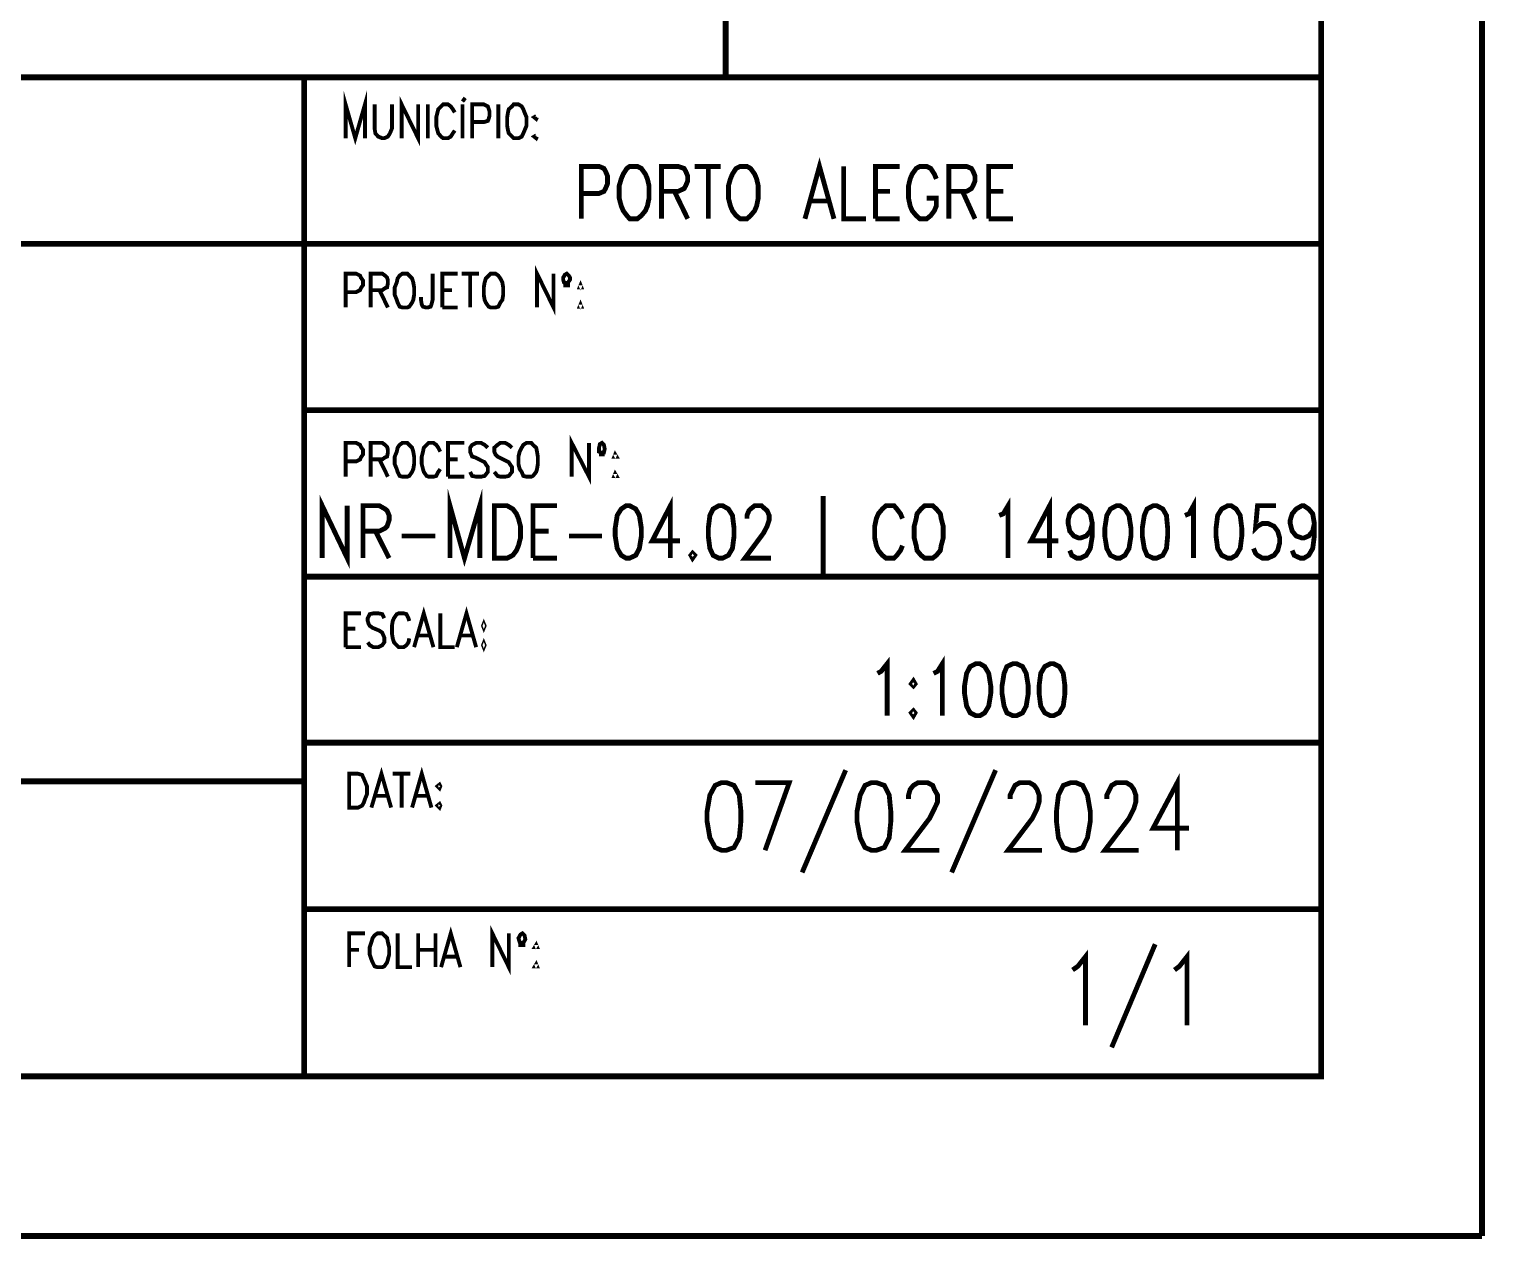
# Model space of a CAD drawing. Header units: millimetres. Extents: x 7 to 427, y 16 to 313.
# Drawn here: x 363.7 to 427.4, y 15.7 to 68.6 of the extents above; entities that cross this region are included whole.
import ezdxf

# ---------------------------------------------------------------- set-up
doc = ezdxf.new("R2010")
doc.units = ezdxf.units.MM
doc.layers.add('P', color=7, linetype='Continuous')

msp = doc.modelspace()

# ---------------------------------------------------------------- linework, layer by layer
at = {"layer": 'P'}
for points, const_width in [([(427.267, 312.808), (427.267, 15.804)], 0.254), ([(420.229, 305.823), (420.229, 22.789)], 0.254), ([(242.27, 22.789), (242.27, 95.338), (420.229, 95.338), (420.229, 22.789), (242.27, 22.789)], 0.254), ([(394.159, 66.516), (394.159, 80.522)], 0.254), ([(242.27, 66.516), (420.229, 66.516)], 0.254), ([(375.708, 22.789), (375.708, 66.516)], 0.254), ([(388.867, 66.516), (420.229, 66.516)], 0.254), ([(377.525, 63.853), (377.525, 65.334), (377.948, 63.853), (378.372, 65.334), (378.372, 63.853)], 0.169), ([(379.977, 63.853), (379.977, 65.334), (380.7, 63.853), (380.7, 65.334)], 0.169), ([(382.64, 65.458), (382.764, 65.617)], 0.169), ([(378.795, 65.334), (378.795, 64.276), (378.83, 64.064), (378.954, 63.923), (379.13, 63.853), (379.218, 63.853), (379.377, 63.923), (379.465, 64.064), (379.554, 64.276), (379.554, 65.334)], 0.169), ([(381.123, 65.334), (381.123, 63.853)], 0.169), ([(382.305, 64.982), (382.217, 65.123), (382.129, 65.246), (382.005, 65.334), (381.794, 65.334), (381.706, 65.246), (381.582, 65.123), (381.547, 64.982), (381.494, 64.77), (381.494, 64.4), (381.547, 64.188), (381.582, 64.064), (381.706, 63.923), (381.794, 63.853), (382.005, 63.853), (382.129, 63.923), (382.217, 64.064), (382.305, 64.188)], 0.169), ([(382.64, 65.334), (382.64, 63.853)], 0.169), ([(383.064, 63.853), (383.064, 65.334), (383.575, 65.334), (383.752, 65.246), (383.822, 65.035), (383.822, 64.823), (383.787, 64.699), (383.752, 64.611), (383.575, 64.558), (383.064, 64.558)], 0.169), ([(384.21, 65.334), (384.21, 63.853)], 0.169), ([(384.881, 65.334), (384.81, 65.246), (384.669, 65.123), (384.634, 64.982), (384.598, 64.77), (384.598, 64.4), (384.634, 64.188), (384.669, 64.064), (384.81, 63.923), (384.881, 63.853), (385.092, 63.853), (385.233, 63.923), (385.304, 64.064), (385.357, 64.188), (385.445, 64.4), (385.445, 64.77), (385.357, 64.982), (385.304, 65.123), (385.233, 65.246), (385.092, 65.334), (384.881, 65.334)], 0.169), ([(385.868, 64.823), (385.78, 64.77), (385.868, 64.699), (385.904, 64.77)], 0.169), ([(385.868, 63.976), (385.78, 63.923), (385.868, 63.853), (385.904, 63.923)], 0.169), ([(387.844, 60.325), (387.844, 62.618), (388.62, 62.618), (388.832, 62.53), (388.902, 62.406), (388.99, 62.195), (388.99, 61.86), (388.902, 61.648), (388.832, 61.524), (388.62, 61.436), (387.844, 61.436)], 0.212), ([(389.961, 62.618), (389.837, 62.53), (389.678, 62.283), (389.59, 62.071), (389.502, 61.771), (389.502, 61.225), (389.59, 60.889), (389.678, 60.678), (389.837, 60.466), (389.961, 60.325), (390.296, 60.325), (390.472, 60.466), (390.648, 60.678), (390.737, 60.889), (390.807, 61.225), (390.807, 61.771), (390.737, 62.071), (390.648, 62.283), (390.472, 62.53), (390.296, 62.618), (389.961, 62.618)], 0.212), ([(391.354, 60.325), (391.354, 62.618), (392.077, 62.618), (392.342, 62.53), (392.412, 62.406), (392.501, 62.195), (392.501, 61.983), (392.412, 61.771), (392.342, 61.648), (392.077, 61.524), (391.354, 61.524)], 0.212), ([(392.8, 62.618), (393.947, 62.618)], 0.212), ([(393.4, 62.618), (393.4, 60.325)], 0.212), ([(394.794, 62.618), (394.617, 62.53), (394.458, 62.283), (394.37, 62.071), (394.282, 61.771), (394.282, 61.225), (394.37, 60.889), (394.458, 60.678), (394.617, 60.466), (394.794, 60.325), (395.093, 60.325), (395.252, 60.466), (395.429, 60.678), (395.517, 60.889), (395.587, 61.225), (395.587, 61.771), (395.517, 62.071), (395.429, 62.283), (395.252, 62.53), (395.093, 62.618), (394.794, 62.618)], 0.212), ([(397.633, 60.325), (398.268, 62.618), (398.903, 60.325)], 0.212), ([(399.327, 62.618), (399.327, 60.325), (400.297, 60.325)], 0.212), ([(400.72, 60.325), (400.72, 62.618), (401.779, 62.618)], 0.212), ([(403.384, 62.071), (403.296, 62.283), (403.137, 62.53), (402.96, 62.618), (402.661, 62.618), (402.502, 62.53), (402.325, 62.283), (402.237, 62.071), (402.167, 61.771), (402.167, 61.225), (402.237, 60.889), (402.325, 60.678), (402.502, 60.466), (402.661, 60.325), (402.96, 60.325), (403.137, 60.466), (403.296, 60.678), (403.384, 60.889), (403.384, 61.225), (402.96, 61.225)], 0.212), ([(403.931, 60.325), (403.931, 62.618), (404.707, 62.618), (404.918, 62.53), (404.989, 62.406), (405.077, 62.195), (405.077, 61.983), (404.989, 61.771), (404.918, 61.648), (404.707, 61.524), (403.931, 61.524)], 0.212), ([(405.677, 60.325), (405.677, 62.618), (406.735, 62.618)], 0.212), ([(391.918, 61.524), (392.501, 60.325)], 0.212), ([(397.845, 61.101), (398.692, 61.101)], 0.212), ([(400.72, 61.524), (401.355, 61.524)], 0.212), ([(404.53, 61.524), (405.077, 60.325)], 0.212), ([(405.677, 61.524), (406.312, 61.524)], 0.212), ([(400.72, 60.325), (401.779, 60.325)], 0.212), ([(405.677, 60.325), (406.735, 60.325)], 0.212), ([(242.27, 59.231), (375.708, 59.231)], 0.254), ([(375.708, 59.231), (420.229, 59.231)], 0.254), ([(377.525, 56.444), (377.525, 57.926), (377.984, 57.926), (378.16, 57.838), (378.195, 57.75), (378.284, 57.626), (378.284, 57.415), (378.195, 57.291), (378.16, 57.203), (377.984, 57.115), (377.525, 57.115)], 0.169), ([(378.619, 56.444), (378.619, 57.926), (379.13, 57.926), (379.254, 57.838), (379.342, 57.75), (379.377, 57.626), (379.377, 57.503), (379.342, 57.326), (379.254, 57.291), (379.13, 57.203), (378.619, 57.203)], 0.169), ([(380.012, 57.926), (379.889, 57.838), (379.801, 57.714), (379.765, 57.538), (379.677, 57.326), (379.677, 56.991), (379.765, 56.78), (379.801, 56.656), (379.889, 56.48), (380.012, 56.444), (380.224, 56.444), (380.312, 56.48), (380.436, 56.656), (380.488, 56.78), (380.524, 56.991), (380.524, 57.326), (380.488, 57.538), (380.436, 57.714), (380.312, 57.838), (380.224, 57.926), (380.012, 57.926)], 0.169), ([(381.335, 57.926), (381.335, 56.78), (381.282, 56.568), (381.247, 56.48), (381.123, 56.444), (381.035, 56.444), (380.912, 56.48), (380.859, 56.568), (380.824, 56.78), (380.824, 56.903)], 0.169), ([(381.758, 56.444), (381.758, 57.926), (382.429, 57.926)], 0.169), ([(382.605, 57.926), (383.364, 57.926)], 0.169), ([(382.976, 57.926), (382.976, 56.444)], 0.169), ([(383.875, 57.926), (383.787, 57.838), (383.663, 57.714), (383.611, 57.538), (383.575, 57.326), (383.575, 56.991), (383.611, 56.78), (383.663, 56.656), (383.787, 56.48), (383.875, 56.444), (384.087, 56.444), (384.21, 56.48), (384.298, 56.656), (384.387, 56.78), (384.422, 56.991), (384.422, 57.326), (384.387, 57.538), (384.298, 57.714), (384.21, 57.838), (384.087, 57.926), (383.875, 57.926)], 0.169), ([(385.904, 56.444), (385.904, 57.926), (386.627, 56.444), (386.627, 57.926)], 0.169), ([(387.209, 57.926), (387.121, 57.873), (387.05, 57.75), (387.05, 57.662), (387.085, 57.538), (387.174, 57.503), (387.262, 57.538), (387.35, 57.662), (387.35, 57.75), (387.297, 57.838), (387.209, 57.926)], 0.169), ([(387.05, 57.415), (387.35, 57.415)], 0.169), ([(387.809, 57.415), (387.773, 57.326), (387.844, 57.326), (387.809, 57.415)], 0.169), ([(379.007, 57.203), (379.377, 56.444)], 0.169), ([(381.758, 57.203), (382.182, 57.203)], 0.169), ([(381.758, 56.444), (382.429, 56.444)], 0.169), ([(387.809, 56.568), (387.773, 56.48), (387.844, 56.48), (387.809, 56.568)], 0.169), ([(375.708, 51.947), (420.229, 51.947)], 0.254), ([(377.525, 49.036), (377.525, 50.518), (377.984, 50.518), (378.16, 50.43), (378.195, 50.341), (378.284, 50.218), (378.284, 50.006), (378.195, 49.883), (378.16, 49.795), (377.984, 49.706), (377.525, 49.706)], 0.169), ([(378.619, 49.036), (378.619, 50.518), (379.13, 50.518), (379.254, 50.43), (379.342, 50.341), (379.377, 50.218), (379.377, 50.094), (379.342, 49.918), (379.254, 49.883), (379.13, 49.795), (378.619, 49.795)], 0.169), ([(380.012, 50.518), (379.889, 50.43), (379.801, 50.306), (379.765, 50.13), (379.677, 49.918), (379.677, 49.583), (379.765, 49.371), (379.801, 49.248), (379.889, 49.071), (380.012, 49.036), (380.224, 49.036), (380.312, 49.071), (380.436, 49.248), (380.488, 49.371), (380.524, 49.583), (380.524, 49.918), (380.488, 50.13), (380.436, 50.306), (380.312, 50.43), (380.224, 50.518), (380.012, 50.518)], 0.169), ([(381.67, 50.13), (381.582, 50.306), (381.494, 50.43), (381.37, 50.518), (381.159, 50.518), (381.071, 50.43), (380.947, 50.306), (380.912, 50.13), (380.859, 49.918), (380.859, 49.583), (380.912, 49.371), (380.947, 49.248), (381.071, 49.071), (381.159, 49.036), (381.37, 49.036), (381.494, 49.071), (381.582, 49.248), (381.67, 49.371)], 0.169), ([(382.005, 49.036), (382.005, 50.518), (382.729, 50.518)], 0.169), ([(383.752, 50.306), (383.611, 50.43), (383.452, 50.518), (383.24, 50.518), (383.064, 50.43), (382.976, 50.306), (382.976, 50.13), (383.028, 50.006), (383.064, 49.918), (383.187, 49.883), (383.54, 49.706), (383.611, 49.671), (383.663, 49.583), (383.752, 49.459), (383.752, 49.248), (383.611, 49.071), (383.452, 49.036), (383.24, 49.036), (383.064, 49.071), (382.976, 49.248)], 0.169), ([(384.81, 50.306), (384.669, 50.43), (384.51, 50.518), (384.298, 50.518), (384.175, 50.43), (384.034, 50.306), (384.034, 50.13), (384.087, 50.006), (384.175, 49.918), (384.246, 49.883), (384.598, 49.706), (384.669, 49.671), (384.722, 49.583), (384.81, 49.459), (384.81, 49.248), (384.669, 49.071), (384.51, 49.036), (384.298, 49.036), (384.175, 49.071), (384.034, 49.248)], 0.169), ([(385.445, 50.518), (385.304, 50.43), (385.233, 50.306), (385.145, 50.13), (385.092, 49.918), (385.092, 49.583), (385.145, 49.371), (385.233, 49.248), (385.304, 49.071), (385.445, 49.036), (385.657, 49.036), (385.727, 49.071), (385.868, 49.248), (385.904, 49.371), (385.939, 49.583), (385.939, 49.918), (385.904, 50.13), (385.868, 50.306), (385.727, 50.43), (385.657, 50.518), (385.445, 50.518)], 0.169), ([(387.421, 49.036), (387.421, 50.518), (388.179, 49.036), (388.179, 50.518)], 0.169), ([(388.743, 50.518), (388.655, 50.465), (388.62, 50.306), (388.62, 50.13), (388.691, 50.094), (388.832, 50.094), (388.867, 50.253), (388.832, 50.43), (388.743, 50.518)], 0.169), ([(379.007, 49.795), (379.377, 49.036)], 0.169), ([(382.005, 49.795), (382.429, 49.795)], 0.169), ([(388.62, 50.006), (388.867, 50.006)], 0.169), ([(389.326, 50.006), (389.29, 49.918), (389.378, 49.918), (389.326, 50.006)], 0.169), ([(382.005, 49.036), (382.729, 49.036)], 0.169), ([(389.326, 49.16), (389.29, 49.071), (389.378, 49.071), (389.326, 49.16)], 0.169), ([(382.094, 45.473), (382.094, 47.766), (382.729, 45.473), (383.399, 47.766), (383.399, 45.473)], 0.212), ([(376.502, 45.473), (376.502, 47.766), (377.596, 45.473), (377.596, 47.766)], 0.212), ([(378.284, 45.473), (378.284, 47.766), (379.007, 47.766), (379.254, 47.625), (379.342, 47.554), (379.43, 47.343), (379.43, 47.131), (379.342, 46.867), (379.254, 46.778), (379.007, 46.655), (378.284, 46.655)], 0.212), ([(384.034, 45.473), (384.034, 47.766), (384.598, 47.766), (384.845, 47.625), (385.004, 47.413), (385.092, 47.202), (385.18, 46.867), (385.18, 46.355), (385.092, 46.02), (385.004, 45.808), (384.845, 45.597), (384.598, 45.473), (384.034, 45.473)], 0.212), ([(385.727, 45.473), (385.727, 47.766), (386.786, 47.766)], 0.212), ([(389.802, 47.766), (389.59, 47.625), (389.414, 47.343), (389.326, 46.778), (389.326, 46.443), (389.414, 45.896), (389.59, 45.597), (389.802, 45.473), (389.961, 45.473), (390.225, 45.597), (390.384, 45.896), (390.472, 46.443), (390.472, 46.778), (390.384, 47.343), (390.225, 47.625), (389.961, 47.766), (389.802, 47.766)], 0.212), ([(391.742, 45.473), (391.742, 47.766), (390.948, 46.232), (392.165, 46.232)], 0.212), ([(393.859, 47.766), (393.612, 47.625), (393.471, 47.343), (393.4, 46.778), (393.4, 46.443), (393.471, 45.896), (393.612, 45.597), (393.859, 45.473), (394.035, 45.473), (394.282, 45.597), (394.458, 45.896), (394.529, 46.443), (394.529, 46.778), (394.458, 47.343), (394.282, 47.625), (394.035, 47.766), (393.859, 47.766)], 0.212), ([(395.093, 47.202), (395.093, 47.343), (395.182, 47.554), (395.252, 47.625), (395.429, 47.766), (395.728, 47.766), (395.887, 47.625), (395.975, 47.554), (396.064, 47.343), (396.064, 47.131), (395.975, 46.867), (395.817, 46.567), (395.005, 45.473), (396.152, 45.473)], 0.212), ([(398.427, 48.189), (398.427, 44.715)], 0.212), ([(401.902, 47.202), (401.814, 47.413), (401.655, 47.625), (401.532, 47.766), (401.179, 47.766), (401.02, 47.625), (400.844, 47.413), (400.756, 47.202), (400.685, 46.867), (400.685, 46.355), (400.756, 46.02), (400.844, 45.808), (401.02, 45.597), (401.179, 45.473), (401.532, 45.473), (401.655, 45.597), (401.814, 45.808), (401.902, 46.02)], 0.212), ([(402.872, 47.766), (402.713, 47.625), (402.537, 47.413), (402.502, 47.202), (402.414, 46.867), (402.414, 46.355), (402.502, 46.02), (402.537, 45.808), (402.713, 45.597), (402.872, 45.473), (403.225, 45.473), (403.384, 45.597), (403.56, 45.808), (403.595, 46.02), (403.684, 46.355), (403.684, 46.867), (403.595, 47.202), (403.56, 47.413), (403.384, 47.625), (403.225, 47.766), (402.872, 47.766)], 0.212), ([(406.135, 47.343), (406.312, 47.413), (406.523, 47.766), (406.523, 45.473)], 0.212), ([(408.34, 45.473), (408.34, 47.766), (407.529, 46.232), (408.728, 46.232)], 0.212), ([(410.21, 46.99), (410.122, 46.655), (409.945, 46.443), (409.698, 46.355), (409.61, 46.355), (409.399, 46.443), (409.222, 46.655), (409.152, 46.99), (409.152, 47.131), (409.222, 47.413), (409.399, 47.625), (409.61, 47.766), (409.698, 47.766), (409.945, 47.625), (410.122, 47.413), (410.21, 46.99), (410.21, 46.443), (410.122, 45.896), (409.945, 45.597), (409.698, 45.473), (409.522, 45.473), (409.31, 45.597), (409.222, 45.808)], 0.212), ([(411.268, 47.766), (411.004, 47.625), (410.845, 47.343), (410.757, 46.778), (410.757, 46.443), (410.845, 45.896), (411.004, 45.597), (411.268, 45.473), (411.427, 45.473), (411.639, 45.597), (411.815, 45.896), (411.903, 46.443), (411.903, 46.778), (411.815, 47.343), (411.639, 47.625), (411.427, 47.766), (411.268, 47.766)], 0.212), ([(412.873, 47.766), (412.609, 47.625), (412.485, 47.343), (412.397, 46.778), (412.397, 46.443), (412.485, 45.896), (412.609, 45.597), (412.873, 45.473), (413.032, 45.473), (413.297, 45.597), (413.456, 45.896), (413.508, 46.443), (413.508, 46.778), (413.456, 47.343), (413.297, 47.625), (413.032, 47.766), (412.873, 47.766)], 0.212), ([(414.267, 47.343), (414.443, 47.413), (414.637, 47.766), (414.637, 45.473)], 0.212), ([(416.137, 47.766), (415.872, 47.625), (415.696, 47.343), (415.625, 46.778), (415.625, 46.443), (415.696, 45.896), (415.872, 45.597), (416.137, 45.473), (416.295, 45.473), (416.507, 45.597), (416.683, 45.896), (416.754, 46.443), (416.754, 46.778), (416.683, 47.343), (416.507, 47.625), (416.295, 47.766), (416.137, 47.766)], 0.212), ([(418.253, 47.766), (417.442, 47.766), (417.354, 46.778), (417.442, 46.867), (417.654, 46.99), (417.901, 46.99), (418.165, 46.867), (418.324, 46.655), (418.412, 46.355), (418.412, 46.143), (418.324, 45.808), (418.165, 45.597), (417.901, 45.473), (417.654, 45.473), (417.442, 45.597), (417.354, 45.685), (417.266, 45.896)], 0.212), ([(419.929, 46.99), (419.858, 46.655), (419.682, 46.443), (419.47, 46.355), (419.382, 46.355), (419.135, 46.443), (418.959, 46.655), (418.871, 46.99), (418.871, 47.131), (418.959, 47.413), (419.135, 47.625), (419.382, 47.766), (419.47, 47.766), (419.682, 47.625), (419.858, 47.413), (419.929, 46.99), (419.929, 46.443), (419.858, 45.896), (419.682, 45.597), (419.47, 45.473), (419.312, 45.473), (419.047, 45.597), (418.959, 45.808)], 0.212), ([(378.83, 46.655), (379.43, 45.473)], 0.212), ([(379.977, 46.443), (381.459, 46.443)], 0.212), ([(385.727, 46.655), (386.415, 46.655)], 0.212), ([(387.297, 46.443), (388.743, 46.443)], 0.212), ([(385.727, 45.473), (386.786, 45.473)], 0.212), ([(392.712, 45.685), (392.642, 45.597), (392.712, 45.473), (392.8, 45.597), (392.712, 45.685)], 0.212), ([(375.708, 44.662), (420.229, 44.662)], 0.254), ([(380.524, 41.575), (380.947, 43.057), (381.37, 41.575)], 0.169), ([(382.393, 41.575), (382.817, 43.057), (383.24, 41.575)], 0.169), ([(377.525, 41.575), (377.525, 43.057), (378.195, 43.057)], 0.169), ([(379.218, 42.845), (379.13, 43.021), (378.954, 43.057), (378.742, 43.057), (378.583, 43.021), (378.495, 42.845), (378.495, 42.721), (378.531, 42.598), (378.583, 42.51), (378.707, 42.422), (379.007, 42.298), (379.13, 42.21), (379.218, 41.998), (379.218, 41.787), (379.13, 41.663), (378.954, 41.575), (378.742, 41.575), (378.583, 41.663), (378.495, 41.787)], 0.169), ([(380.312, 42.721), (380.277, 42.845), (380.189, 43.021), (380.065, 43.057), (379.853, 43.057), (379.765, 43.021), (379.642, 42.845), (379.589, 42.721), (379.554, 42.51), (379.554, 42.175), (379.589, 41.963), (379.642, 41.787), (379.765, 41.663), (379.853, 41.575), (380.065, 41.575), (380.189, 41.663), (380.277, 41.787), (380.312, 41.963)], 0.169), ([(381.67, 43.057), (381.67, 41.575), (382.305, 41.575)], 0.169), ([(377.525, 42.386), (377.948, 42.386)], 0.169), ([(380.7, 42.086), (381.247, 42.086)], 0.169), ([(382.552, 42.086), (383.064, 42.086)], 0.169), ([(383.575, 42.598), (383.54, 42.51), (383.575, 42.422), (383.611, 42.51), (383.575, 42.598)], 0.169), ([(377.525, 41.575), (378.195, 41.575)], 0.169), ([(383.575, 41.751), (383.54, 41.663), (383.575, 41.575), (383.611, 41.663), (383.575, 41.751)], 0.169), ([(400.808, 40.428), (400.967, 40.517), (401.232, 40.852), (401.232, 38.576)], 0.212), ([(403.26, 40.428), (403.437, 40.517), (403.648, 40.852), (403.648, 38.576)], 0.212), ([(405.112, 40.852), (404.865, 40.728), (404.707, 40.428), (404.618, 39.882), (404.618, 39.546), (404.707, 39), (404.865, 38.7), (405.112, 38.576), (405.289, 38.576), (405.5, 38.7), (405.677, 39), (405.765, 39.546), (405.765, 39.882), (405.677, 40.428), (405.5, 40.728), (405.289, 40.852), (405.112, 40.852)], 0.212), ([(406.735, 40.852), (406.471, 40.728), (406.347, 40.428), (406.259, 39.882), (406.259, 39.546), (406.347, 39), (406.471, 38.7), (406.735, 38.576), (406.894, 38.576), (407.158, 38.7), (407.317, 39), (407.405, 39.546), (407.405, 39.882), (407.317, 40.428), (407.158, 40.728), (406.894, 40.852), (406.735, 40.852)], 0.212), ([(408.376, 40.852), (408.129, 40.728), (407.952, 40.428), (407.882, 39.882), (407.882, 39.546), (407.952, 39), (408.129, 38.7), (408.376, 38.576), (408.517, 38.576), (408.764, 38.7), (408.94, 39), (409.011, 39.546), (409.011, 39.882), (408.94, 40.428), (408.764, 40.728), (408.517, 40.852), (408.376, 40.852)], 0.212), ([(402.378, 40.093), (402.29, 39.97), (402.378, 39.882), (402.449, 39.97), (402.378, 40.093)], 0.212), ([(402.378, 38.788), (402.29, 38.7), (402.378, 38.576), (402.449, 38.7), (402.378, 38.788)], 0.212), ([(375.708, 37.394), (420.229, 37.394)], 0.254), ([(378.654, 34.555), (379.095, 36.036), (379.518, 34.555)], 0.169), ([(380.436, 34.555), (380.859, 36.036), (381.282, 34.555)], 0.169), ([(242.006, 35.701), (375.708, 35.701)], 0.254), ([(377.684, 34.555), (377.684, 36.036), (378.072, 36.036), (378.248, 35.983), (378.319, 35.825), (378.372, 35.701), (378.46, 35.489), (378.46, 35.137), (378.372, 34.925), (378.319, 34.766), (378.248, 34.643), (378.072, 34.555), (377.684, 34.555)], 0.169), ([(379.589, 36.036), (380.365, 36.036)], 0.169), ([(379.977, 36.036), (379.977, 34.555)], 0.169), ([(393.982, 35.648), (393.7, 35.525), (393.471, 35.101), (393.347, 34.378), (393.347, 33.955), (393.471, 33.232), (393.7, 32.808), (393.982, 32.685), (394.194, 32.685), (394.529, 32.808), (394.758, 33.232), (394.829, 33.955), (394.829, 34.378), (394.758, 35.101), (394.529, 35.525), (394.194, 35.648), (393.982, 35.648)], 0.212), ([(395.887, 32.685), (396.946, 35.648), (395.464, 35.648)], 0.212), ([(399.415, 36.195), (397.51, 31.715)], 0.212), ([(400.544, 35.648), (400.262, 35.525), (400.05, 35.101), (399.909, 34.378), (399.909, 33.955), (400.05, 33.232), (400.262, 32.808), (400.544, 32.685), (400.756, 32.685), (401.108, 32.808), (401.32, 33.232), (401.391, 33.955), (401.391, 34.378), (401.32, 35.101), (401.108, 35.525), (400.756, 35.648), (400.544, 35.648)], 0.212), ([(402.167, 34.925), (402.167, 35.101), (402.237, 35.348), (402.378, 35.525), (402.59, 35.648), (402.996, 35.648), (403.225, 35.525), (403.296, 35.348), (403.437, 35.101), (403.437, 34.802), (403.296, 34.502), (403.084, 34.078), (402.026, 32.685), (403.507, 32.685)], 0.212), ([(405.977, 36.195), (404.054, 31.715)], 0.212), ([(406.612, 34.925), (406.612, 35.101), (406.735, 35.348), (406.823, 35.525), (407.035, 35.648), (407.458, 35.648), (407.67, 35.525), (407.793, 35.348), (407.882, 35.101), (407.882, 34.802), (407.793, 34.502), (407.582, 34.078), (406.523, 32.685), (408.005, 32.685)], 0.212), ([(409.275, 35.648), (408.94, 35.525), (408.728, 35.101), (408.64, 34.378), (408.64, 33.955), (408.728, 33.232), (408.94, 32.808), (409.275, 32.685), (409.487, 32.685), (409.787, 32.808), (409.998, 33.232), (410.122, 33.955), (410.122, 34.378), (409.998, 35.101), (409.787, 35.525), (409.487, 35.648), (409.275, 35.648)], 0.212), ([(410.845, 34.925), (410.845, 35.101), (410.968, 35.348), (411.057, 35.525), (411.268, 35.648), (411.692, 35.648), (411.903, 35.525), (412.027, 35.348), (412.115, 35.101), (412.115, 34.802), (412.027, 34.502), (411.815, 34.078), (410.757, 32.685), (412.238, 32.685)], 0.212), ([(413.932, 32.685), (413.932, 35.648), (412.873, 33.655), (414.443, 33.655)], 0.212), ([(378.795, 35.066), (379.342, 35.066)], 0.169), ([(380.612, 35.066), (381.123, 35.066)], 0.169), ([(381.635, 35.56), (381.547, 35.489), (381.635, 35.401), (381.67, 35.489), (381.635, 35.56)], 0.169), ([(381.635, 34.713), (381.547, 34.643), (381.635, 34.555), (381.67, 34.643), (381.635, 34.713)], 0.169), ([(375.708, 30.11), (420.229, 30.11)], 0.254), ([(381.706, 27.57), (382.129, 29.051), (382.552, 27.57)], 0.169), ([(383.946, 27.57), (383.946, 29.051), (384.669, 27.57), (384.669, 29.051)], 0.169), ([(377.684, 27.57), (377.684, 29.051), (378.372, 29.051)], 0.169), ([(378.919, 29.051), (378.795, 28.963), (378.707, 28.84), (378.654, 28.663), (378.583, 28.452), (378.583, 28.116), (378.654, 27.905), (378.707, 27.781), (378.795, 27.605), (378.919, 27.57), (379.13, 27.57), (379.218, 27.605), (379.342, 27.781), (379.377, 27.905), (379.43, 28.116), (379.43, 28.452), (379.377, 28.663), (379.342, 28.84), (379.218, 28.963), (379.13, 29.051), (378.919, 29.051)], 0.169), ([(379.801, 29.051), (379.801, 27.57), (380.436, 27.57)], 0.169), ([(380.7, 29.051), (380.7, 27.57)], 0.169), ([(381.459, 29.051), (381.459, 27.57)], 0.169), ([(385.269, 29.051), (385.18, 28.998), (385.092, 28.84), (385.145, 28.663), (385.233, 28.628), (385.304, 28.628), (385.392, 28.787), (385.357, 28.963), (385.269, 29.051)], 0.169), ([(412.962, 28.575), (411.057, 24.059)], 0.212), ([(377.684, 28.328), (378.107, 28.328)], 0.169), ([(380.7, 28.328), (381.459, 28.328)], 0.169), ([(381.882, 28.028), (382.393, 28.028)], 0.169), ([(385.092, 28.54), (385.392, 28.54)], 0.169), ([(385.868, 28.54), (385.815, 28.452), (385.904, 28.452), (385.868, 28.54)], 0.169), ([(409.346, 27.446), (409.575, 27.605), (409.91, 28.028), (409.91, 25.03)], 0.212), ([(413.808, 27.446), (414.02, 27.605), (414.355, 28.028), (414.355, 25.03)], 0.212), ([(385.868, 27.693), (385.815, 27.605), (385.904, 27.605), (385.868, 27.693)], 0.169), ([(420.229, 22.789), (32.297, 22.789)], 0.254), ([(427.267, 15.804), (7.267, 15.804)], 0.254)]:
    msp.add_lwpolyline(points, dxfattribs=dict(at, const_width=const_width))

doc.saveas('drawing.dxf')
